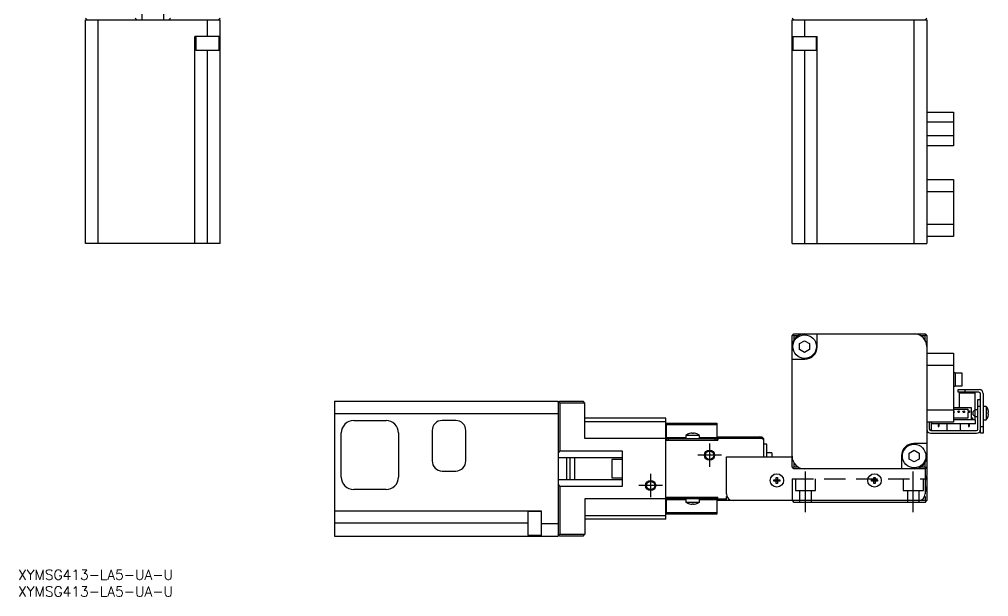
# Model space of a CAD drawing. Extents: x 0 to 605, y -8 to 363.
# Drawn here: x 0.4 to 288.3, y -8 to 163.4 of the extents above; entities that cross this region are included whole.
import ezdxf

# ---------------------------------------------------------------- set-up
doc = ezdxf.new("R2010")
doc.units = 0
doc.header["$LTSCALE"] = 0.5
doc.linetypes.add('CENTER', pattern=[50.8, 31.75, -6.35, 6.35, -6.35])
doc.linetypes.add('DASHED', pattern=[19.05, 12.7, -6.35])
for name, color, linetype in [('MSM_CENTER', 1, 'CENTER'), ('MSM_CONTINUOUS', 7, 'CONTINUOUS'), ('MSM_DASHED', 4, 'DASHED'), ('MSM_NARROW', 5, 'CONTINUOUS'), ('MSM_PART_NUMBER', 7, 'CONTINUOUS')]:
    doc.layers.add(name, color=color, linetype=linetype)
doc.styles.get("Standard").update_dxf_attribs({"font": 'txt.shx', "height": 1, "bigfont": 'bigfont.shx'})

# ---------------------------------------------------------------- blocks, each defined once
blk = doc.blocks.new('*U2')
at = {"layer": 'MSM_PART_NUMBER'}
blk.add_text('XYMSG413-LA5-UA-U', height=3, dxfattribs=at).set_placement((0, -3))
blk = doc.blocks.new('*U3')
at = {"layer": 'MSM_PART_NUMBER'}
blk.add_text('XYMSG413-LA5-UA-U', height=3, dxfattribs=at).set_placement((0, -8))

msp = doc.modelspace()

# ---------------------------------------------------------------- linework, layer by layer
at = {"layer": 'MSM_CENTER'}
for p, q in [((205.38, 37.5), (205.38, 30.5)), ((208.88, 34), (201.88, 34)), ((233.88, 17.11), (233.88, 29.2)), ((265.88, 17.11), (265.88, 29.2)), ((187.88, 28.5), (187.88, 21.5)), ((191.38, 25), (184.38, 25))]:
    msp.add_line(p, q, dxfattribs=at)
at = {"layer": 'MSM_CONTINUOUS'}
for p, q in [((36.75, 182.31), (36.75, 163.31)), ((43.25, 163.31), (43.25, 182.31)), ((20, 163.81), (20.5, 163.31)), ((20, 96.91), (20, 163.31)), ((20, 163.31), (60, 163.31)), ((23.7, 163.31), (23.7, 96.91)), ((34.75, 163.81), (35.25, 163.31)), ((44.75, 163.31), (45.25, 163.81)), ((56.3, 158.31), (56.3, 163.31)), ((60, 163.81), (59.5, 163.31)), ((60, 96.91), (60, 163.31)), ((229.88, 163.81), (230.38, 163.31)), ((229.88, 163.31), (269.88, 163.31)), ((229.88, 96.91), (229.88, 163.31)), ((233.58, 163.31), (233.58, 158.31)), ((266.18, 96.91), (266.18, 163.31)), ((269.38, 163.31), (269.88, 163.81)), ((269.88, 163.31), (269.88, 96.91)), ((60, 158.31), (52.51, 158.31)), ((52.51, 96.91), (52.51, 158.31)), ((52.76, 158.31), (52.76, 154.31)), ((59.76, 154.31), (59.76, 158.31)), ((229.88, 158.31), (237.36, 158.31)), ((230.11, 158.31), (230.11, 154.31)), ((237.11, 154.31), (237.11, 158.31)), ((237.36, 96.91), (237.36, 158.31)), ((52.76, 154.31), (59.76, 154.31)), ((56.21, 154.31), (56.21, 96.91)), ((230.11, 154.31), (237.11, 154.31)), ((233.66, 96.91), (233.66, 154.31)), ((269.88, 135.91), (277.88, 135.91)), ((277.88, 135.91), (277.88, 125.91)), ((277.88, 132.91), (269.88, 132.91)), ((269.88, 128.91), (277.88, 128.91)), ((277.88, 125.91), (269.88, 125.91)), ((269.88, 115.91), (277.88, 115.91)), ((277.88, 115.91), (277.88, 98.91)), ((277.88, 112.21), (269.88, 112.21)), ((269.88, 102.61), (277.88, 102.61)), ((277.88, 98.91), (269.88, 98.91)), ((60, 96.91), (20, 96.91)), ((229.88, 96.91), (269.88, 96.91)), ((229.88, 69.5), (230.38, 70)), ((229.88, 30.5), (229.88, 69.5)), ((230.13, 69.75), (230.38, 69.5)), ((230.38, 70), (269.38, 70)), ((230.38, 69.5), (230.38, 68.16)), ((231.72, 69.5), (230.38, 69.5)), ((237.36, 66.21), (237.36, 70)), ((269.38, 69.5), (268.03, 69.5)), ((269.38, 70), (269.88, 69.5)), ((269.38, 69.5), (269.63, 69.75)), ((269.38, 68.16), (269.38, 69.5)), ((269.88, 69.5), (269.88, 28)), ((232.11, 67.13), (233.61, 68)), ((232.11, 65.4), (232.11, 67.13)), ((233.61, 68), (235.11, 67.13)), ((235.11, 67.13), (235.11, 65.4)), ((233.61, 64.53), (232.11, 65.4)), ((235.11, 65.4), (233.61, 64.53)), ((269.88, 64.3), (277.88, 64.3)), ((277.88, 64.3), (277.88, 43.8)), ((229.88, 62.51), (233.66, 62.51)), ((277.88, 60.6), (269.88, 60.6)), ((278.38, 58.5), (277.88, 58.5)), ((278.38, 58.5), (278.38, 54.5)), ((280.38, 58.4), (278.38, 58.4)), ((280.38, 54.6), (280.38, 58.4)), ((277.88, 54.5), (278.38, 54.5)), ((278.38, 54.6), (280.38, 54.6)), ((279.18, 52.7), (279.18, 53.5)), ((279.18, 53.5), (285.48, 53.5)), ((285.38, 52.7), (279.18, 52.7)), ((279.63, 48.2), (279.63, 52.5)), ((279.63, 52.5), (280.63, 52.5)), ((280.63, 52.5), (280.63, 52.4)), ((283.13, 52.4), (280.63, 52.4)), ((281.18, 53.5), (281.18, 52.7)), ((281.43, 52.4), (281.43, 52.5)), ((282.33, 52.5), (281.43, 52.5)), ((281.8, 52.4), (281.8, 52.5)), ((281.95, 52.4), (281.95, 52.5)), ((282.33, 52.4), (282.33, 52.5)), ((283.13, 52.5), (283.13, 52.4)), ((283.13, 52.5), (284.13, 52.5)), ((284.13, 52.5), (284.13, 47.45)), ((285.88, 40.5), (285.88, 52.2)), ((286.68, 52.3), (286.68, 40.5)), ((93.98, 50), (160.38, 50)), ((93.98, 50), (93.98, 10)), ((160.38, 50), (160.38, 10)), ((160.38, 49.5), (160.88, 50)), ((160.63, 49.75), (160.88, 49.5)), ((160.88, 50), (167.88, 50)), ((160.88, 49.5), (160.88, 35.25)), ((168.38, 49.5), (160.88, 49.5)), ((168.38, 49.5), (167.88, 50)), ((168.38, 39), (168.38, 49.5)), ((285.08, 41.7), (285.08, 50.5)), ((285.08, 50.5), (285.88, 50.5)), ((160.38, 46.3), (93.98, 46.3)), ((269.88, 47.5), (277.88, 47.5)), ((277.88, 48.2), (283.13, 48.2)), ((277.88, 47.7), (282.13, 47.7)), ((282.13, 47.7), (282.13, 47.15)), ((282.13, 47.15), (282.63, 47.15)), ((282.13, 46.65), (282.13, 45)), ((282.63, 46.65), (282.13, 46.65)), ((282.63, 47.15), (282.63, 46.65)), ((283.13, 48.2), (283.13, 44.5)), ((283.98, 47.3), (283.68, 47)), ((283.68, 46), (283.68, 47)), ((284.18, 47.5), (283.98, 47.3)), ((284.18, 47.5), (284.18, 45.5)), ((285.08, 47.5), (284.18, 47.5)), ((285.88, 48.5), (285.08, 48.5)), ((287.57, 48.5), (286.68, 48.5)), ((287.57, 48.5), (287.57, 44.5)), ((288.15, 47.39), (288.15, 47.39)), ((288.15, 46.32), (288.15, 46.68)), ((288.15, 46.68), (288.27, 46.68)), ((288.27, 46.32), (288.15, 46.32)), ((99.68, 44.3), (109.28, 44.3)), ((129.98, 44.3), (125.98, 44.3)), ((192.38, 45), (168.38, 45)), ((168.38, 44), (192.38, 44)), ((192.38, 15), (192.38, 45)), ((192.58, 38.5), (192.58, 43.5)), ((192.58, 43.5), (207.58, 43.5)), ((207.58, 43.5), (207.58, 38.5)), ((277.88, 43.8), (269.88, 43.8)), ((270.68, 41.7), (270.68, 43.8)), ((271.18, 43.79), (271.18, 41.5)), ((271.38, 43.3), (271.38, 43.8)), ((284.38, 43.3), (271.38, 43.3)), ((273.25, 43.3), (273.25, 42.5)), ((273.5, 43.3), (273.5, 42.5)), ((275.88, 43.3), (275.88, 41.3)), ((282.13, 45), (277.88, 45)), ((284.38, 44.5), (277.88, 44.5)), ((279.88, 41.3), (279.88, 43.3)), ((282.25, 43.3), (282.25, 42.5)), ((282.5, 43.3), (282.5, 42.5)), ((283.13, 45.05), (283.58, 45.05)), ((283.58, 44.5), (283.58, 45.05)), ((283.68, 46), (283.98, 45.7)), ((283.98, 45.7), (284.18, 45.5)), ((284.13, 45.55), (284.13, 44.5)), ((284.18, 45.5), (285.08, 45.5)), ((284.38, 43.3), (284.38, 44.5)), ((286.68, 44.5), (287.57, 44.5)), ((288.15, 45.61), (288.15, 45.61)), ((95.98, 27.5), (95.98, 40.6)), ((112.98, 40.6), (112.98, 27.5)), ((122.98, 41.3), (122.98, 32.3)), ((132.98, 32.3), (132.98, 41.3)), ((207.58, 43.06), (192.58, 43.06)), ((199.45, 40.46), (199.43, 40.46)), ((200.18, 40.46), (200.18, 40.59)), ((200.58, 40.46), (200.18, 40.46)), ((200.58, 40.59), (200.58, 40.46)), ((201.33, 40.46), (201.3, 40.46)), ((270.73, 41.5), (271.18, 41.5)), ((271.08, 41.3), (284.68, 41.3)), ((271.08, 40.5), (284.68, 40.5)), ((273.25, 42.5), (273.5, 42.5)), ((282.25, 42.5), (282.5, 42.5)), ((285.88, 42.5), (286.68, 42.5)), ((286.68, 40.5), (285.88, 40.5)), ((192.38, 39), (168.38, 39)), ((192.38, 38.5), (207.88, 38.5)), ((192.58, 39.29), (198.38, 39.29)), ((192.58, 39), (207.58, 39)), ((193.08, 39), (193.08, 38.5)), ((202.38, 39.9), (198.38, 39.9)), ((198.38, 39.9), (198.38, 39)), ((202.38, 39), (202.38, 39.9)), ((202.38, 39.29), (207.58, 39.29)), ((207.08, 38.5), (207.08, 39)), ((207.88, 39.5), (207.88, 38.5)), ((207.88, 39.5), (220.88, 39.5)), ((220.76, 39), (207.88, 39)), ((220.76, 39), (220.26, 39.5)), ((221.38, 38.69), (220.76, 39)), ((220.88, 39.5), (221.38, 39)), ((221.38, 39), (221.38, 33.5)), ((269.88, 37.49), (266.09, 37.49)), ((160.88, 35.25), (160.38, 34.75)), ((160.88, 35.25), (179.38, 35.25)), ((179.38, 35.25), (179.38, 24.75)), ((222.38, 37.25), (221.38, 37.25)), ((222.38, 33.5), (222.38, 37.25)), ((223.88, 34.75), (222.38, 34.75)), ((223.88, 34.75), (223.88, 33.5)), ((264.64, 34.6), (266.14, 35.47)), ((264.64, 32.87), (264.64, 34.6)), ((266.14, 35.47), (267.64, 34.6)), ((267.64, 34.6), (267.64, 32.87)), ((179.38, 33.25), (160.38, 33.25)), ((162.88, 33.25), (162.88, 26.75)), ((163.88, 33.25), (163.88, 26.75)), ((165.38, 26.75), (165.38, 33.25)), ((176.38, 32.75), (176.38, 27.25)), ((179.38, 32.75), (176.38, 32.75)), ((210.38, 33.5), (229.88, 33.5)), ((210.38, 22.5), (210.38, 33.5)), ((230.38, 31.84), (230.38, 30.5)), ((262.39, 33.79), (262.39, 30)), ((266.14, 32), (264.64, 32.87)), ((267.64, 32.87), (266.14, 32)), ((269.38, 30.5), (269.38, 31.84)), ((125.98, 29.3), (129.98, 29.3)), ((230.38, 30), (229.88, 30.5)), ((230.13, 30.25), (230.38, 30.5)), ((230.38, 30.5), (231.72, 30.5)), ((269.38, 30), (230.38, 30)), ((268.03, 30.5), (269.38, 30.5)), ((269.63, 30.25), (269.38, 30.5)), ((269.88, 30.5), (269.38, 30)), ((269.38, 30), (269.38, 22.5)), ((160.38, 26.75), (179.38, 26.75)), ((176.38, 27.25), (179.38, 27.25)), ((224.49, 26.32), (224.49, 26.68)), ((224.49, 26.68), (225.2, 26.68)), ((225.2, 26.32), (224.49, 26.32)), ((225.2, 27.39), (225.56, 27.39)), ((225.2, 26.68), (225.2, 27.39)), ((225.21, 26.67), (225.2, 26.68)), ((225.21, 26.33), (225.2, 26.32)), ((225.2, 25.61), (225.2, 26.32)), ((225.21, 26.33), (225.21, 26.67)), ((225.21, 26.67), (225.55, 26.67)), ((225.55, 26.33), (225.21, 26.33)), ((225.55, 26.67), (225.56, 26.68)), ((225.55, 26.67), (225.55, 26.33)), ((225.55, 26.33), (225.56, 26.32)), ((225.56, 27.39), (225.56, 26.68)), ((225.56, 26.68), (226.26, 26.68)), ((226.26, 26.32), (225.56, 26.32)), ((225.56, 26.32), (225.56, 25.61)), ((226.26, 26.68), (226.26, 26.32)), ((253.49, 26.32), (253.49, 26.68)), ((253.49, 26.68), (254.2, 26.68)), ((254.2, 26.32), (253.49, 26.32)), ((254.2, 27.39), (254.56, 27.39)), ((254.2, 26.68), (254.2, 27.39)), ((254.21, 26.67), (254.2, 26.68)), ((254.21, 26.33), (254.2, 26.32)), ((254.2, 25.61), (254.2, 26.32)), ((254.21, 26.67), (254.55, 26.67)), ((254.21, 26.33), (254.21, 26.67)), ((254.55, 26.33), (254.21, 26.33)), ((254.55, 26.67), (254.56, 26.68)), ((254.55, 26.67), (254.55, 26.33)), ((254.55, 26.33), (254.56, 26.32)), ((254.56, 27.39), (254.56, 26.68)), ((254.56, 26.68), (255.26, 26.68)), ((255.26, 26.32), (254.56, 26.32)), ((254.56, 26.32), (254.56, 25.61)), ((255.26, 26.68), (255.26, 26.32)), ((269.38, 28), (269.63, 27.75)), ((269.38, 27.5), (269.88, 28)), ((269.38, 27.4), (269.48, 27.4)), ((269.88, 27.2), (269.38, 27.2)), ((269.88, 27), (269.38, 26.5)), ((269.38, 27), (269.88, 27)), ((269.48, 27.4), (269.48, 27.6)), ((269.78, 27.9), (269.78, 27.7)), ((269.78, 27.8), (269.88, 27.7)), ((269.88, 27.7), (269.88, 20.5)), ((109.28, 23.8), (99.68, 23.8)), ((160.38, 25.25), (160.88, 24.75)), ((160.88, 24.75), (160.88, 10.5)), ((179.38, 24.75), (160.88, 24.75)), ((225.56, 25.61), (225.2, 25.61)), ((254.56, 25.61), (254.2, 25.61)), ((269.68, 24.5), (269.38, 24.5)), ((269.68, 23.3), (269.38, 23.3)), ((269.68, 23.3), (269.68, 24.5)), ((192.38, 21), (168.38, 21)), ((168.38, 21), (168.38, 10.5)), ((192.38, 21.5), (207.88, 21.5)), ((192.58, 16.5), (192.58, 21.5)), ((207.58, 21), (192.58, 21)), ((198.38, 20.71), (192.58, 20.71)), ((193.08, 21.5), (193.08, 21)), ((198.38, 21), (198.38, 20.1)), ((202.38, 20.1), (202.38, 21)), ((207.58, 20.71), (202.38, 20.71)), ((207.08, 21), (207.08, 21.5)), ((207.58, 21.5), (207.58, 16.5)), ((207.88, 20.5), (207.88, 21.5)), ((207.88, 21), (210.38, 21)), ((269.38, 20.5), (207.88, 20.5)), ((210.38, 20.5), (210.38, 21.7)), ((210.38, 21.7), (210.54, 21.7)), ((229.88, 20.5), (230.38, 20)), ((230.13, 20.25), (230.38, 20.5)), ((269.21, 21.7), (269.38, 21.7)), ((269.38, 21.7), (269.38, 20.5)), ((269.38, 20.5), (269.63, 20.25)), ((269.38, 20), (269.88, 20.5)), ((93.98, 17.49), (155.38, 17.49)), ((155.38, 17.49), (155.38, 10)), ((198.38, 20.1), (202.38, 20.1)), ((199.43, 19.54), (199.45, 19.54)), ((200.18, 19.54), (200.58, 19.54)), ((200.18, 19.41), (200.18, 19.54)), ((200.58, 19.54), (200.58, 19.41)), ((201.3, 19.54), (201.33, 19.54)), ((269.38, 20), (230.38, 20)), ((151.38, 17.24), (151.38, 10.24)), ((155.38, 17.24), (151.38, 17.24)), ((192.38, 16), (168.38, 16)), ((192.38, 15), (168.38, 15)), ((192.58, 16.94), (207.58, 16.94)), ((207.58, 16.5), (192.58, 16.5)), ((151.38, 13.79), (93.98, 13.79)), ((155.38, 13.7), (160.38, 13.7)), ((93.98, 10), (160.38, 10)), ((151.38, 10.24), (155.38, 10.24)), ((160.88, 10), (160.38, 10.5)), ((160.88, 10.5), (160.63, 10.25)), ((160.88, 10.5), (168.38, 10.5)), ((167.88, 10), (160.88, 10)), ((167.88, 10), (168.38, 10.5))]:
    msp.add_line(p, q, dxfattribs=at)
for centre, radius in [((233.61, 66.26), 3.5), ((279.38, 46.9), 0.25), ((280.88, 46.9), 0.25), ((205.38, 34), 1.23), ((266.14, 33.74), 3.5), ((187.88, 25), 1.23), ((225.38, 26.5), 2), ((254.38, 26.5), 2)]:
    msp.add_circle(centre, radius, dxfattribs=at)
for centre, radius, start, end in [((233.58, 66.3), 3.7, 90, 180), ((266.18, 66.3), 3.7, 0, 90), ((233.66, 66.21), 3.7, 270, 0), ((285.38, 52.2), 0.5, 0, 90), ((285.48, 52.3), 1.2, 0, 90), ((277.88, 46.9), 0.25, 270, 90), ((285.08, 46.5), 3.2, 16.1225, 38.6822), ((285.08, 46.5), 3.19, 3.2297, 16.1067), ((285.08, 46.5), 3.19, 343.8933, 356.7703), ((99.68, 40.6), 3.7, 90, 180), ((109.28, 40.6), 3.7, 0, 90), ((125.98, 41.3), 3, 90, 180), ((129.98, 41.3), 3, 0, 90), ((285.08, 46.5), 3.2, 321.3178, 343.8775), ((200.38, 37.4), 3.2, 107.27, 128.6822), ((200.38, 37.4), 3.19, 93.5904, 106.9053), ((200.38, 37.4), 3.19, 73.0947, 86.4096), ((200.38, 37.4), 3.2, 51.3178, 72.73), ((271.08, 41.7), 1.2, 180, 270), ((271.08, 41.7), 0.4, 180, 270), ((284.68, 41.7), 0.4, 270, 0), ((284.68, 41.7), 1.2, 270, 0), ((266.09, 33.79), 3.7, 90, 180), ((125.98, 32.3), 3, 180, 270), ((129.98, 32.3), 3, 270, 0), ((233.58, 33.7), 3.7, 180, 270), ((266.18, 33.7), 3.7, 270, 0), ((99.68, 27.5), 3.7, 180, 270), ((109.28, 27.5), 3.7, 270, 0), ((269.48, 27.7), 0.3, 270, 0), ((212.38, 22.5), 2, 180, 270), ((267.38, 22.5), 2, 270, 0), ((200.38, 22.6), 3.2, 231.3178, 252.73), ((200.38, 22.6), 3.19, 253.0947, 266.4096), ((200.38, 22.6), 3.19, 273.5904, 286.9053), ((200.38, 22.6), 3.2, 287.27, 308.6822)]:
    msp.add_arc(centre, radius, start, end, dxfattribs=at)
at = {"layer": 'MSM_DASHED'}
for p, q in [((229.88, 27), (269.38, 27)), ((229.88, 27), (229.88, 20.5)), ((230.88, 27), (230.88, 23.5)), ((236.88, 23.5), (236.88, 27)), ((262.88, 27), (262.88, 23.5)), ((268.88, 23.5), (268.88, 27)), ((230.88, 23.5), (236.88, 23.5)), ((232.13, 23.5), (232.13, 20)), ((235.63, 20), (235.63, 23.5)), ((262.88, 23.5), (268.88, 23.5)), ((264.13, 23.5), (264.13, 20)), ((267.63, 20), (267.63, 23.5))]:
    msp.add_line(p, q, dxfattribs=at)
at = {"layer": 'MSM_NARROW'}
for centre in [(205.38, 34), (187.88, 25)]:
    msp.add_circle(centre, 1.5, dxfattribs=at)

# ---------------------------------------------------------------- block references
at = {"layer": 'MSM_CONTINUOUS'}
for name in ['*U2', '*U3']:
    msp.add_blockref(name, (0, 0), dxfattribs=at)

doc.saveas('drawing.dxf')
